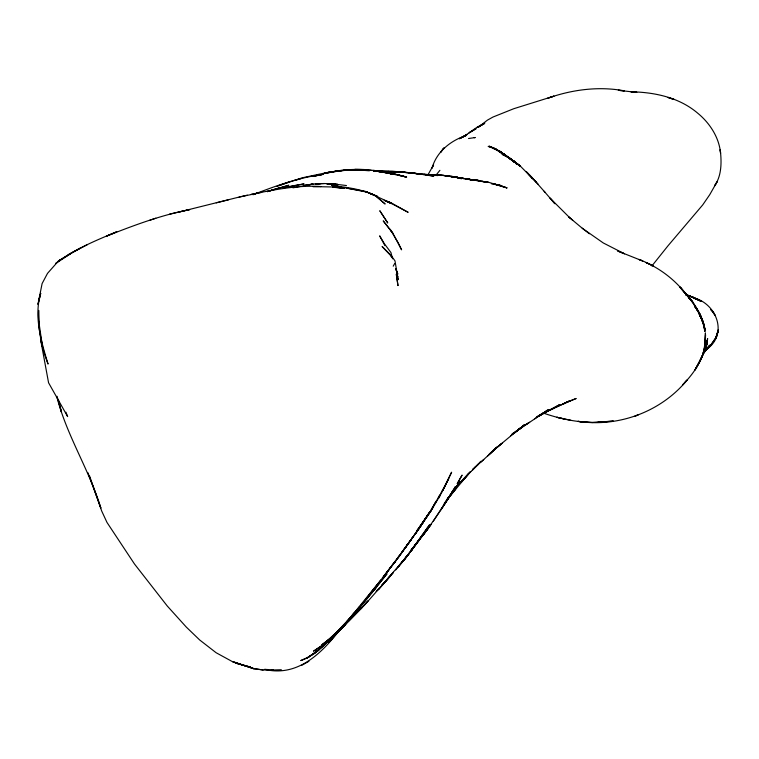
<?xml version="1.0" encoding="UTF-8"?>
<svg xmlns="http://www.w3.org/2000/svg" width="759" height="759" viewBox="0 0 759 759"><rect width="100%" height="100%" fill="white"/><g stroke="black" fill="none" stroke-linecap="round" stroke-linejoin="round"><path stroke-width="1.14" d="M704.618 347.926L705.528 334.728L705.083 346.142L703.119 353.533L705.5 341.36L705.415 332.916L705.083 346.142L703.1 353.798M40.692 293.391C33.681 316.475 41.309 341.778 48.064 364.064C41.365 346.967 37.959 328.875 38.586 310.507M40.521 294.587L37.95 304.378L42.115 283.553L47.513 273.373L58.604 260.83L70.521 253.743L55.796 263.401L60.578 259.483L58.149 261.438C76.099 248.686 96.554 240.119 116.801 231.761L106.63 236.096C133.631 225.451 161.05 215.12 189.665 209.626L169.485 214.19M38.453 301.038L40.701 293.477M705.139 349.557L707.122 343.239L703.147 353.599M704.798 350.241L706.62 344.975L707.625 338.561L705.823 348.495L701.174 358.267M702.141 356.189L694.883 370.126L700.225 360.81L702.843 354.406C698.773 366.075 691.193 376.141 682.607 384.879L687.151 380.069M443.882 488.35L451.624 472.193L442.032 491.68L448.759 478.768M427.981 174.769L433.588 164.874L432.004 168.166C436.605 151.866 450.362 140.7 466.017 135.557L459.356 138.736L467.174 134.447L459.831 138.546M700.206 360.022L703.375 353.722L703.052 354.491L705.434 347.318L701.971 357.261L695.642 368.912M432.45 508.511L417.222 530.285L431.036 510.845L440.381 494.934M438.655 498.198L445.533 485.2M393.219 266.191L394.671 263.572M440.486 493.881L445.419 485.248M436.226 501.272L437.288 499.441M438.351 497.6L439.945 494.84L437.573 498.919M435.201 502.999L436.387 500.959M429.566 512.135L418 530L404.433 548.899L418 530L433.104 507.116L412.146 538.292M451.937 492.382L455.457 486.623L441.007 509.697L427.621 529.156L411.331 550.37L429.575 524.801L408.37 554.544L384.111 582.884L390.8 575.512M431.454 509.061L432.649 507.116M433.835 505.171L435.628 502.249M432.858 506.737L435.666 502.183M433.285 521.262L453.835 489.527L441.007 509.697L446.567 501.054M428.152 514.327L424.158 520.589M444.821 503.862L452.022 492.382M420.372 526.357L431.036 510.845M705.282 350.677L703.109 354.064L709.76 345.117L706.164 349.026M420.192 526.699L423.607 521.433L418 530M422.184 523.776L423.465 521.86L415.657 533.311L428.484 514.204M450.353 495.229L444.281 504.337L460.39 481.358L448.56 497.857L457.459 485.466L451.539 493.777M416.036 532.856L422.412 523.416M425.419 530.939L427.497 527.866M393.93 563.472L413.2 536.641L399.234 556.385L383.456 576.736L389.206 569.392C372.147 591.327 355.487 613.822 335.639 633.357L345.696 623.158L333.087 635.938L323.296 644.391L337.129 631.716L329.577 638.983L321.958 644.695L329.577 638.983M396.881 559.155L408.883 542.619M420.998 537.306L421.976 535.92L410.401 551.698L417.289 542.362M399.357 555.635L387.014 571.963L395.553 561.148L389.718 568.519M401.056 563.614L412.83 548.567L395.724 569.933M401.872 552.258L411.027 539.82M410.524 551.698L417.071 542.894M448.446 497.876L446.339 500.646L468.588 473.73L461.738 481.756M411.331 550.37L425.059 532.457L422.146 536.262M386.34 572.836L382.327 578.064M423.664 534.327L427.621 529.156M444.186 503.454L449.878 496.054M380.999 579.781L351.009 616.792L359.643 606.555M651.877 265.973L668.081 245.698L702.711 204.921L709.741 194.683L716.989 181.932L714.636 185.803C721.875 175.405 721.667 161.658 720.225 149.599L720.481 152.493M317.053 651.07L313.666 653.86L319.065 649.666L308.249 657.303L306.864 658.1L318.334 650.378L308.249 657.303L300.763 660.567C310.649 657.123 319.027 650.416 326.275 643.025L316.323 651.744C343.239 629.021 365.364 601.308 387.033 573.719L371.246 593.339L375.809 587.959M366.739 597.94L380.601 580.806L370.022 593.842M435.666 175.557L439.907 170.32M377.033 586.375L353.428 614.837L355.127 612.949L332.698 636.488L318.742 649.685M452.743 492.468L456.102 488.341M448.218 497.79L453.531 491.49M348.694 620.928L361.948 607.513L331.74 638.366L364.472 605.17L393.437 572.343L381.881 585.531L389.974 576.366L386.473 580.303M446.653 499.612L455.115 489.659M378.523 589.705L385.828 581.233M463.986 479.138L470.039 472.174L462.165 480.513M350.952 617.665L355.127 612.949M333.988 636.45L328.135 642.494L345.81 624.05L330.829 639.96L337.859 632.219C320.203 654.922 296.152 677.085 264.654 669.353L267.918 669.552M685.102 382.27L687.028 380.183C661.061 411.739 618.566 427.469 578.244 421.387L592.21 422.535L613.357 421.065L597.959 422.355L599.496 422.289C580.607 423.209 561.669 419.366 543.861 413.257M462.117 480.456L478.398 464.1L472.601 469.555M346.872 621.365L335.801 633.015M472.857 469.812L480.76 461.33M376.957 590.644L379.234 588.216M376.141 591.451L379.196 588.216M461.994 480.684L470.713 471.567L463.407 479.214M331.37 637.845L343.666 625.331M487.43 456.187L496.557 447.174L488.663 454.907L500.76 444.119L491.377 452.155M333.087 635.938L339.32 629.752M488.663 454.907L494.128 449.565M704.172 351.408L710.272 345.544L705.633 349.908M472.563 469.603L488.075 455.58M706.145 349.415L710.358 345.63L705.064 350.364M481.092 461.927L483.749 459.508M493.559 450.296L515.399 432.089L513.53 433.664M706.496 349.093L709.693 346.237L706.506 349.055M474.973 467.392L475.656 466.785M706.373 349.168L707.891 347.821M495.475 448.787L489.365 454.119L491.443 452.317M704.105 351.408L710.32 345.829L704.01 351.55L705.443 350.449M704.912 350.667L708.915 347.271L707.312 348.865C727.919 333.694 716.553 304.093 694.447 298.012L700.766 301.114L694.409 297.708L685.775 294.663L694.305 298.183L685.69 294.454M497.762 446.833L502.496 442.943M514.071 433.218L524.441 424.907L515.674 431.918L520.968 427.668M524.441 424.907L515.892 431.691L524.801 424.736L516.215 431.33L520.627 428.218L517.543 430.381M510.693 435.685L515.133 432.431M538.397 416.406L515.418 431.833M539.279 416.027L547.543 410.107L534.687 418.797M517.951 430.135L520.076 428.74M539.469 415.894L548.994 409.708L538.473 415.875M511.927 434.082L513.577 433.009M513.046 433.361L516.737 430.96L515.152 431.985M461.757 137.474L476.064 128.688L469.071 132.749L477.193 127.161L484.214 123.632L477.705 127.208L484.811 123.034L478.208 127.284L487.43 120.131L492.98 117.038L513.786 108.708L553.985 96.146L547.799 98.205C572.172 89.581 598.718 86.08 624.296 90.833L618.319 90.312L636.829 92.389L630.843 91.773C654.581 92.209 679.153 97.389 697.692 113.167C709.826 123.1 719.247 137.597 720.576 153.413M548.994 409.708L540.607 415.021L544.298 412.706M519.849 428.418L528.198 423.18M541.053 414.661L549.203 409.68L538.302 415.97M551.565 409.376L559.582 404.661L536.613 416.805M524.981 424.993L529.63 422.26M308.913 661.298L301.541 665.434M80.141 248.193L68.244 254.796L87.389 244.597M551.736 409.272L553.785 408.152L544.042 412.877L570.426 400.524L562.827 404.12L576.176 398.494L564.279 403.124M542.334 414.091L550.303 409.794L541.907 414.319M564.924 403.238L554.943 407.678M551.964 409.129L548.444 410.638L552.751 408.788M276.893 186.458L289.245 181.97M635.074 416.093L638.082 414.936L635.226 416.027M252.975 194.655C275.119 186.259 297.528 177.786 321.171 174.76L311.788 176.42L323.638 174.247L313.05 176.401L314.425 176.107M253.089 194.617L257.557 193.042L256.969 193.232M279.682 185.31L302.31 177.796L329.738 171.98M149.798 220.262L155.813 218.213M279.122 187.919L267.974 191.325L288.809 185.262L267.529 191.591M267.272 191.581L269.426 190.888L267.196 191.6M294.511 180.557L301.105 178.555M261.684 192.378L239.104 197.074L179.456 211.932M216.268 202.843L228.535 199.788M292.936 187.824L312.983 184.124L303.847 185.5C314.254 183.46 324.89 183.033 335.431 184.19L346.493 185.547M239.104 197.074L247.358 195.158M292.936 185.813L283.97 187.777L304.074 183.887L292.936 185.813L294.321 185.566M391.331 173.783L406.653 177.065L397.991 174.931L405.752 176.904C380.809 169.845 354.225 166.582 328.704 172.568M334.425 171.449L342.461 170.424L324.14 173.45L326.427 173.005M330.886 172.113L324.084 173.375L335.469 171.411M251.21 194.313C274.16 189.816 297.405 184.94 320.934 186.581M307.404 184.959L312.983 184.124M468.531 138.517L475.257 137.54L474.185 137.702M328.543 172.151L349.197 169.798L369.481 170.623L349.197 169.798L360.468 169.826M343.495 170.215L344.624 170.054M337.764 171.088L351.426 169.788M597.959 422.355L606.441 421.757M324.273 183.507L315.222 184.048L320.516 183.735M378.447 171.155L392.071 171.145L410.657 173.052L402.279 172.065L406.454 172.549M89.562 475.959L101.678 510.987L106.991 522.439L134.485 564.003L167.227 605.957L186.287 627.067L199.664 639.96L216.125 652.731L233.411 662.18L254.17 668.707L232.861 661.677L252.975 668.518L263.117 669.988L273.335 669.865M318.647 186.534L312.869 186.581L332.499 186.961L342.707 188.298M373.456 170.936L397.137 172.246L388.333 171.401M381.701 171.126L380.743 171.126L388.684 171.439M363.694 169.523L354.728 169.437L364.747 169.551M426.122 174.769L443.579 175.433L463.417 178.517L456.738 177.407M417.564 173.934L430.306 174.76L423.361 174.494M398.968 171.923L394.775 171.8L404.044 172.037L422.336 174.428L409.813 172.843M401.065 171.989L403.162 172.056L393.874 171.648L399.13 171.913M424.309 174.409L441.377 175.5M335.82 184.228L326.835 183.915L337.926 184.437L332.47 184.238M365.506 170.073L371.047 170.348M423.797 174.371L432.507 174.693M460.903 178.726L461.557 178.754M443.844 175.49L436.368 175.082L445.021 175.585L452.895 176.581L443.844 175.49L460.077 178.052L451.567 176.392L454.954 176.999M435.742 174.978L443.579 175.433M335.08 187.473L345.222 188.061L332.499 186.961M465.931 179.029L480.523 180.737M340.231 186.657L332.888 186.145L340.231 186.657L331.56 185.3L341.465 187.188M410.04 172.824L423.977 174.295L433.75 176.183L422.848 174.542M373.893 171.117L374.889 171.183M466.387 179.086L475.172 180.414L458.313 177.729M466.235 179.077L468.578 179.238M469.214 179.238L485.086 182.065M451.558 176.894L455.628 177.217M373.352 170.889L376.663 171.164M491.339 183.744L500.209 185.395L492.961 183.716L506.946 187.89L489.612 182.568L481.595 181.23L489.052 182.454M374.282 170.671L396.207 174.485L373.656 170.348M577.77 421.378L585.161 422.194M339.026 186.524C352.28 187.9 365.62 190.604 377.631 196.562L365.411 191.429L346.474 188.09L367.185 192.179L377.631 196.562M479.252 180.566L472.307 179.779L488.483 182.369M428.854 174.598L437.63 175.604M378.286 171.667L380.487 171.932M456.984 177.388L464.072 178.517L456.311 177.274L473.72 180.158L466.681 178.697M384.49 172.274L378.902 171.477L393.285 174.238L389.671 173.356M252.975 668.518L263.117 669.988M382.527 171.79L392.223 174.029L382.527 171.79L383.513 171.942M478.018 180.414L476.443 180.168L478.644 180.519M413.228 173.005L421.596 174.418L413.646 173.061M467.867 179.115L475.589 180.443M386.995 173.014L389.168 173.394M250.413 667.133L235.954 663.186L250.385 667.019M454.603 176.951L462.753 178.422M461.425 178.156L454.28 176.819L462.364 178.346M563.899 418.902L556.831 417.279L570.825 420.287M494.564 184.181L500.209 185.395M685.794 294.701L687.939 295.213L685.756 294.663M332.859 184.978L341.607 187.217M498.616 184.978L501.87 186.05M673.973 99.429L667.929 97.427L673.869 99.401M499.251 185.177L506.946 187.89M387.46 201.96L391.853 203.554L385.97 201.154L391.824 203.763M375.382 195.699L385.136 204L375.648 195.813L365.411 191.429M368.874 192.909L389.652 202.425L384.177 200.329L390.724 202.644L408.152 212.321L392.801 204.199M700.813 301.029L694.447 298.363L701.373 301.314M545.009 192.274L532.087 177.663L529.061 174.598L532.486 178.175L526.224 171.591L532.865 178.782L520.086 165.86L513.701 160.927L520.503 166.439L507.97 157.274L514.735 161.781L508.511 157.502L502.05 154.286L508.985 157.777M498.995 151.269L495.124 148.773L488.303 146.392L495.124 148.773L500.684 152.075L493.929 148.403L500.029 151.477L506.13 155.804M504.356 154.447L512.278 160.339M507.382 156.515L512.989 160.908M501.471 152.948L495.902 149.058L489.308 146.212L495.902 149.058L502.392 153.593M589.364 233.763L582.248 228.25L603.291 242.965L624.486 253.791L617.722 251.049L642.731 260.992L638.945 259.426C657.569 266.542 674.447 278.809 686.487 294.748L680.064 286.997L693.052 302.879L686.705 294.653L693.109 302.642L688.707 297.063C696.658 306.475 702.872 317.793 705.007 330.013L700.861 316.152L694.836 305.792L701.61 317.983L700.861 316.152L699.39 313.723L703.422 323.03L704.627 328.002L702.825 321.209L698.47 312.442M508.511 157.502L514.488 161.828M516.983 164.086L509.887 158.261L503.255 154.267L509.887 158.261L514.004 161.838M513.701 160.927L515.181 162.084M503.274 154.257L498.843 150.624L501.5 152.806M582.447 228.402L568.842 217.017L572.694 220.271M500.968 152.379L503.435 154.457M514.374 162.246L510.371 158.603L514.46 162.36M569.848 217.861L550.009 198.09L554.914 203.735L544.137 191.277M516.281 163.963L516.775 164.428M711.155 310.004L714.94 315.08L713.099 311.74L710.785 309.663M517.192 164.295L515.342 162.454M527.496 172.957L532.486 178.175M686.677 294.388L680.121 287.471L691.696 300.82M536.167 182.084L531.67 177.331L538.027 184.067M390.828 255.755L382.1 246.514L391.103 255.46L394.993 260.878L398.152 279.663L396.483 273.164M688.849 297.889L692.872 302.405M689.011 298.059L690.557 299.796M698.233 311.01L694.618 306.437L699.381 313.163L702.521 321.617L699.381 313.163L693.176 303.211L699.324 313.439M391.616 256.599L390.819 255.166L391.454 257.092M699.4 314.349L702.047 319.378L705.016 329.909L703.84 324.387L699.39 314.273L702.047 319.378M384.917 245.593L379.652 235.85L384.415 243.81L390.923 252.51L392.583 258.8M700.234 315.716L699.428 314.207L703.422 322.584L701.164 317.547M699.4 313.771L703.422 323.03L704.883 331.522L703.422 323.03M699.4 313.201L702.151 319.805M395.724 269.141L397.801 274.16L395.705 268.724M65.919 412.184L67.636 416.587L48.567 382.764L40.787 340.582L42.513 346.854L38.737 321.152L39.089 325.554L38.7 310.384M396.596 273.619L397.801 276.883L396.596 272.861M87.94 472.705L100.871 508.113C89.325 469.982 66.925 436.017 56.982 397.28M56.991 396.274L61.479 412.071L58.329 399.632M707.341 340.307L706.259 346.73L707.341 340.307M718.109 330.156L716.354 337.043L710.339 345.791L716.354 337.043L718.109 330.156M718.033 331.37L715.452 338.685L718.033 331.37M460.485 477.952L457.203 483.768L462.098 475.106L460.485 477.952M442.924 149.172L440.685 152.274L444.024 147.882L442.924 149.172M428.987 527.22L426.691 530.38L431.178 524.241L428.987 527.22M409.386 553.197L403.693 560.465L409.386 553.197M420.201 538.833L410.809 550.446L420.201 538.833M407.289 555.892L398.371 566.774L407.289 555.892M354.007 613.206L347.034 621.26L354.007 613.206M367.868 601.09L360.743 608.746L367.868 601.09M383.01 584.174L381.502 585.787L383.01 584.174M327.328 642.029L322.309 646.583L328.675 640.843L327.328 642.029M325.042 643.528L313.676 651.07L325.042 643.528M271.874 670.301L270.859 670.32L281.561 670.15L271.874 670.301M694.257 297.737L688.024 295.393L694.257 297.737M499.555 151.183L493.416 148.413L500.029 151.477L499.555 151.183L510.826 158.992L498.635 151.269L505.181 154.845L511.471 159.959L504.707 154.58L505.181 154.845L499.061 151.155L505.636 155.263L499.555 151.183M652.911 265.764L646.061 262.548L652.911 265.764M520.086 165.86L517.183 163.735L520.086 165.86M392.669 232.89L383.219 220.878L391.862 231.931L390.135 229.294L398.171 242.728L401.596 249.834L392.669 232.89M387.669 222.823L379.917 210.898L387.669 222.823M397.972 285.545L396.34 274.397L397.972 285.545"/></g></svg>
